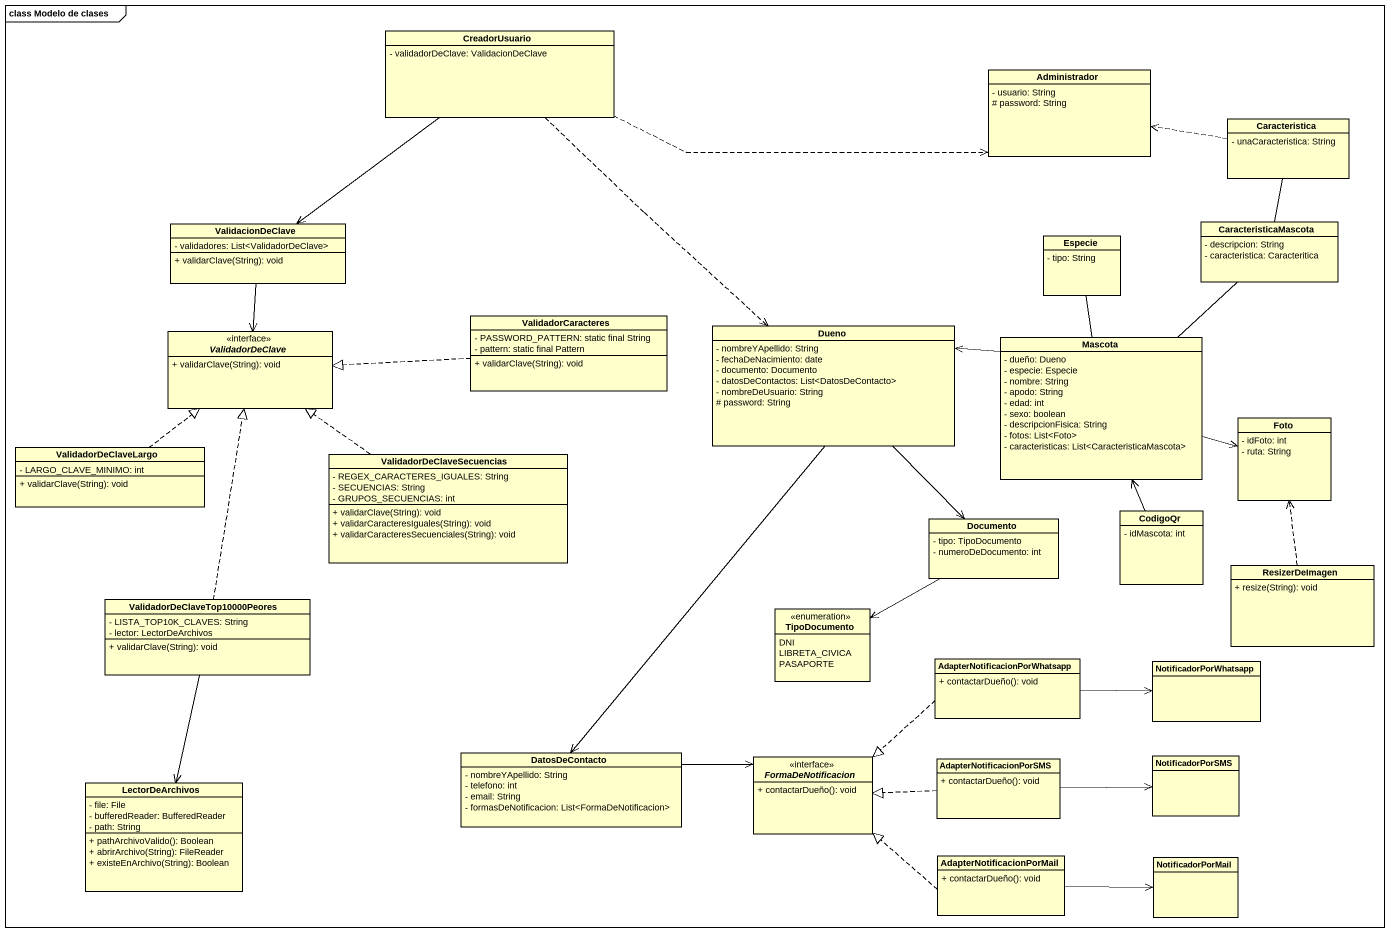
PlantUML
@startuml
mainframe class Modelo de clases
hide circle
hide empty members
skinparam classAttributeIconSize 0
class CreadorUsuario {
  - validadorDeClave: ValidacionDeClave
}
class Administrador {
  - usuario: String
  # password: String
}
class Caracteristica {
  - unaCaracteristica: String
}
class ValidacionDeClave {
  - validadores: List<ValidadorDeClave>
  + validarClave(String): void
}
class Especie {
  - tipo: String
}
class CaracteristicaMascota {
  - descripcion: String
  - caracteristica: Caracteritica
}
interface ValidadorDeClave <<interface>> {
  + validarClave(String): void
}
class ValidadorCaracteres {
  - PASSWORD_PATTERN: static final String
  - pattern: static final Pattern
  + validarClave(String): void
}
class Dueno {
  - nombreYApellido: String
  - fechaDeNacimiento: date
  - documento: Documento
  - datosDeContactos: List<DatosDeContacto>
  - nombreDeUsuario: String
  # password: String
}
class Mascota {
  - dueño: Dueno
  - especie: Especie
  - nombre: String
  - apodo: String
  - edad: int
  - sexo: boolean
  - descripcionFisica: String
  - fotos: List<Foto>
  - caracteristicas: List<CaracteristicaMascota>
}
class ValidadorDeClaveLargo {
  - LARGO_CLAVE_MINIMO: int
  + validarClave(String): void
}
class Foto {
  - idFoto: int
  - ruta: String
}
class ValidadorDeClaveSecuencias {
  - REGEX_CARACTERES_IGUALES: String
  - SECUENCIAS: String
  - GRUPOS_SECUENCIAS: int
  + validarClave(String): void
  + validarCaracteresIguales(String): void
  + validarCaracteresSecuenciales(String): void
}
class Documento {
  - tipo: TipoDocumento
  - numeroDeDocumento: int
}
class CodigoQr {
  - idMascota: int
}
class ResizerDeImagen {
  + resize(String): void
}
class "ValidadorDeClaveTop10000Peores" as ValidadorDeClaveTop10000Peor {
  - LISTA_TOP10K_CLAVES: String
  - lector: LectorDeArchivos
  + validarClave(String): void
}
enum TipoDocumento {
  DNI
  LIBRETA_CIVICA
  PASAPORTE
}
class "AdapterNotificacionPorWhatsapp" as AdapterNotificacionPorWhatsa {
  + contactarDueño(): void
}
class NotificadorPorWhatsapp
class DatosDeContacto {
  - nombreYApellido: String
  - telefono: int
  - email: String
  - formasDeNotificacion: List<FormaDeNotificacion>
}
interface FormaDeNotificacion <<interface>> {
  + contactarDueño(): void
}
class AdapterNotificacionPorSMS {
  + contactarDueño(): void
}
class NotificadorPorSMS
class LectorDeArchivos {
  - file: File
  - bufferedReader: BufferedReader
  - path: String
  + pathArchivoValido(): Boolean
  + abrirArchivo(String): FileReader
  + existeEnArchivo(String): Boolean
}
class AdapterNotificacionPorMail {
  + contactarDueño(): void
}
class NotificadorPorMail
CreadorUsuario .right.> Administrador
CreadorUsuario --> ValidacionDeClave
CreadorUsuario ..> Dueno
Caracteristica .left.> Administrador
ValidacionDeClave --> ValidadorDeClave
Especie -- Mascota
CaracteristicaMascota -up- Caracteristica
ValidadorCaracteres .left.|> ValidadorDeClave
Dueno --> Documento
Dueno --> DatosDeContacto
Mascota -up- CaracteristicaMascota
Mascota -left-> Dueno
Mascota -right-> Foto
ValidadorDeClaveLargo .up.|> ValidadorDeClave
ValidadorDeClaveSecuencias .up.|> ValidadorDeClave
Documento -left-> TipoDocumento
CodigoQr -up-> Mascota
ResizerDeImagen .up.> Foto
ValidadorDeClaveTop10000Peor .up.|> ValidadorDeClave
ValidadorDeClaveTop10000Peor --> LectorDeArchivos
AdapterNotificacionPorWhatsa -right-> NotificadorPorWhatsapp
AdapterNotificacionPorWhatsa .left.|> FormaDeNotificacion
DatosDeContacto -right-> FormaDeNotificacion
AdapterNotificacionPorSMS .left.|> FormaDeNotificacion
AdapterNotificacionPorSMS -right-> NotificadorPorSMS
AdapterNotificacionPorMail .left.|> FormaDeNotificacion
AdapterNotificacionPorMail -right-> NotificadorPorMail
@enduml
